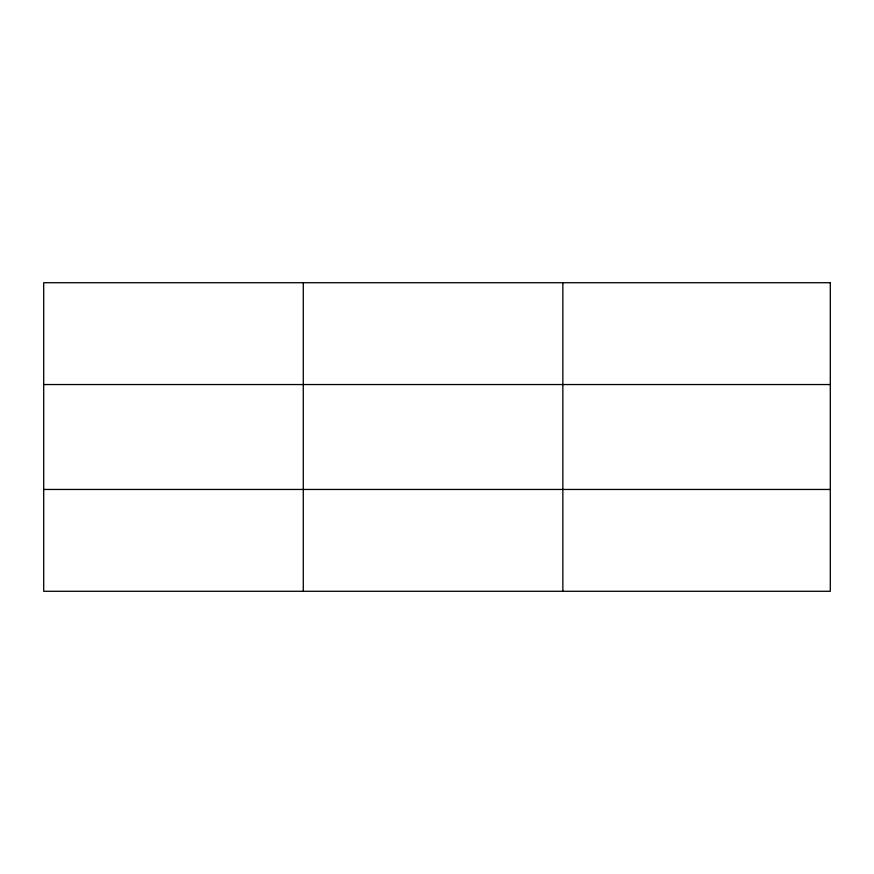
<?xml version="1.0" encoding="UTF-8"?>
<svg xmlns="http://www.w3.org/2000/svg" width="874" height="874" viewBox="0 0 874 874"><rect width="100%" height="100%" fill="white"/><g stroke="black" fill="none" stroke-linecap="round" stroke-linejoin="round"><path stroke-width="1.31" d="M303.278 282.717L303.278 591.283M562.856 282.717L562.856 591.283M43.7 384.549L830.3 384.549M43.7 489.451L830.3 489.451M830.3 282.717L830.3 591.283L43.7 591.283L43.7 282.717L830.3 282.717"/></g></svg>
